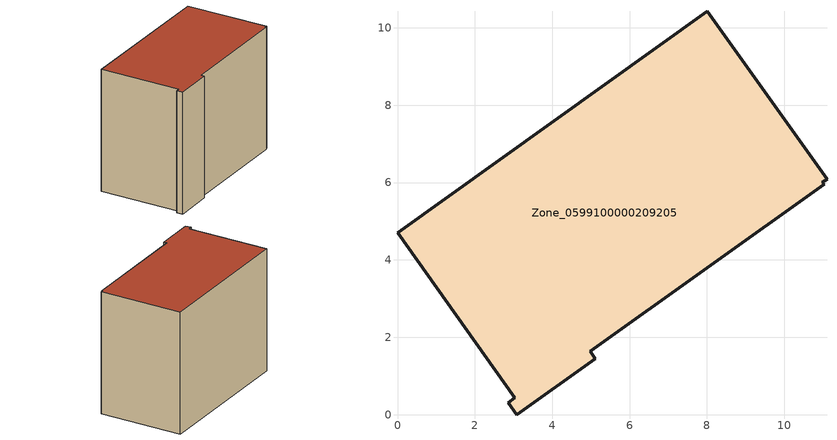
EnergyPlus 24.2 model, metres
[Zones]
Zone_0599100000209205
 floor ground (C_G): 5.12,1.45 3.09,0 2.86,0.31 3.04,0.44 0,4.7 8.01,10.43 11.1,6.09 10.98,6.01 11.03,5.96 4.99,1.64 z0
 wall outside (C_F): 11.1,6.09 8.01,10.43 0,4.7 3.04,0.44 2.86,0.31 3.09,0 5.12,1.45 4.99,1.64 11.03,5.96 10.98,6.01 11.1,6.09 z0:7.86
 roof outside (C_R): 11.03,5.96 10.98,6.01 11.1,6.09 8.01,10.43 0,4.7 3.04,0.44 2.86,0.31 3.09,0 5.12,1.45 4.99,1.64 z7.86
[BUILDING]
Pand.0599100000209205: North Axis=0; Terrain=City; Loads Convergence Tolerance Value=0.04; Temperature Convergence Tolerance Value=0.4; Solar Distribution=FullExterior; Maximum Number of Warmup Days=25; Minimum Number of Warmup Days=1
[Site:Location]
Rotterdam.The.Hague.AP_ZH_NLD Design_Conditions: Latitude=51.96; Longitude=4.45; Time Zone=1; Elevation=-4.5
[SITE:GROUNDTEMPERATURE:BUILDINGSURFACE]
18, 18, 18, 18, 18, 18, 18, 18, 18, 18, 18, 18
[MATERIAL] Thermal Absorptance=0.9; Solar Absorptance=0.7; Visible Absorptance=0.7
Name | Roughness | Thickness | Conductivity | Density | Specific Heat
G.TI.1975-1991 | MediumSmooth | 0.15 | 0.288461 | 540 | 1210
F.TI.1975-1991 | Rough | 0.3 | 0.230769 | 1920 | 840
R.TI.1975-1991 | MediumRough | 0.2 | 0.153846 | 1500 | 1000
[CONSTRUCTION]
C_G: G.TI.1975-1991
C_F: F.TI.1975-1991
C_R: R.TI.1975-1991
[ZONE]
Zone_0599100000209205: Type=1; Multiplier=1; Ceiling Height=Autocalculate; Volume=Autocalculate; Floor Area=autocalculate; Part of Total Floor Area=Yes
[ZONEINFILTRATION:DESIGNFLOWRATE]
Infil_Zone_0599100000209205: Zone or ZoneList or Space or SpaceList=Zone_0599100000209205; Schedule=AlwaysOn; Design Flow Rate Calculation Method=Flow/Area; Flow Rate per Floor Area=0.003; Constant Term Coefficient=1; Temperature Term Coefficient=0; Velocity Term Coefficient=0; Velocity Squared Term Coefficient=0
[HVACTEMPLATE:ZONE:IDEALLOADSAIRSYSTEM]
Zone_0599100000209205: Maximum Heating Supply Air Temperature=50; Minimum Cooling Supply Air Temperature=13; Maximum Heating Supply Air Humidity Ratio=0.0156; Minimum Cooling Supply Air Humidity Ratio=0.0077; Heating Limit=NoLimit; Cooling Limit=NoLimit; Dehumidification Control Type=ConstantSensibleHeatRatio; Cooling Sensible Heat Ratio=0.7; Dehumidification Setpoint=60; Humidification Control Type=None; Humidification Setpoint=30; Outdoor Air Method=None; Outdoor Air Flow Rate per Person=0.00944; Outdoor Air Flow Rate per Zone Floor Area=0; Outdoor Air Flow Rate per Zone=0; Demand Controlled Ventilation Type=None; Outdoor Air Economizer Type=NoEconomizer; Heat Recovery Type=None; Sensible Heat Recovery Effectiveness=0.7; Latent Heat Recovery Effectiveness=0.65
[ZONECONTROL:THERMOSTAT]
ThermostatControl_Zone_0599100000209205: Zone or ZoneList=Zone_0599100000209205; Control Type Schedule=DualSetpointControlType; Control 1=Thermostat_Zone_0599100000209205; Temperature Difference Between Cutout And Setpoint=0
[THERMOSTATSETPOINT:DUALSETPOINT]
Thermostat_Zone_0599100000209205: Heating Setpoint Temperature Schedule=HeatingSetpoint_Zone_0599100000209205; Cooling Setpoint Temperature Schedule=CoolingSetpoint_Zone_0599100000209205
[SCHEDULE:COMPACT]
HeatingSetpoint_Zone_0599100000209205: Through: 12/31, For: AllDays, Until: 24:00, 21
CoolingSetpoint_Zone_0599100000209205: Through: 12/31, For: AllDays, Until: 24:00, 24
DualSetpointControlType: Through: 12/31, For: AllDays, Until: 24:00, 4
AlwaysOn: Through: 12/31, For: AllDays, Until: 24:00, 1
